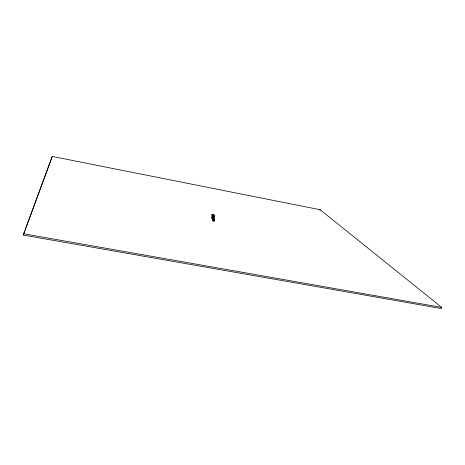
<?xml version="1.0" encoding="UTF-8"?>
<svg xmlns="http://www.w3.org/2000/svg" width="465" height="465" viewBox="0 0 465 465"><rect width="100%" height="100%" fill="white"/><g stroke="black" fill="none" stroke-linecap="round" stroke-linejoin="round"><path stroke-width="0.7" d="M212.912 218.905L212.389 219.538L212.947 218.998L213.296 220.218L214.086 219.916L212.964 219.201L212.412 219.765L212.987 219.306L214.057 219.806L213.482 220.375M214.057 220.131L213.04 219.573L212.546 220.114L213.011 219.41L214.121 220.021L214.499 220.765L213.278 220.189L213.046 220.852L212.819 220.631L213.865 218.713L212.854 218.126L212.912 218.806L213.947 219.311L213.365 220.276L213.917 219.678M213.888 219.463L211.767 217.585L212.912 218.701L212.325 219.224L212.929 218.876L212.86 218.283L213.883 218.87L212.761 220.619L213.046 220.852M23.25 235.063L52.254 156.438L320.17 209.727L441.75 307.417L441.39 308.562L23.25 235.063L24.506 231.68M212.203 218.364L212.854 218.126M52.254 156.438L25.005 230.326M213.894 215.958C209.529 223.549 216.475 214.946 212.883 214.97C212.546 215.26 212.046 215.225 212.127 214.714C212.772 214.214 215.173 217.196 212.865 214.94L212.11 214.679L212.865 214.475L214.423 215.498L212.336 218.504M213.883 218.998L212.197 218.463L214.365 215.481L212.865 214.475L214.423 215.498L212.278 218.492M212.86 217.992C211.127 218.44 213.72 217.568 213.854 218.544L212.755 220.59M213.766 218.399L212.836 217.794L213.842 218.37L212.778 220.648M212.842 217.876L212.15 217.899L212.836 217.794M212.15 214.842L212.877 214.65L212.116 214.691L214.348 215.452L212.424 218.643M212.836 217.696L212.139 217.701L213.83 218.19L212.586 220.352M212.743 217.771C213.685 220.259 213.011 217.079 211.767 217.585M212.831 217.422L213.824 217.998L213.313 219.125M212.831 217.312C210.418 216.911 215.847 218.416 212.848 217.254M212.127 217.126L212.848 217.05L212.139 217.155M213.947 215.87C213.97 215.539 210.796 215.394 212.894 215.126L214.016 215.684L212.162 215.033L212.894 215.016M319.961 210.488L320.17 209.727M212.976 218.567L213.865 216.097L212.156 215.574L213.883 216.126L212.918 218.562L212.232 218.695L212.889 218.463M213.813 217.376L212.831 216.806L213.813 217.376L213.109 218.98M212.156 215.801L212.883 215.725L212.156 215.743M212.86 215.975L212.15 215.934L213.842 216.469L213.022 218.724M213.813 217.149C210.854 215.737 215.719 217.085 213.086 218.881M212.854 216.19L213.83 216.678L213.092 218.678M212.86 216.37L212.133 216.376L212.848 216.423L212.842 215.946M212.964 218.724L213.772 216.492M212.941 218.643L213.859 216.283L212.865 215.702M212.999 218.643L213.842 216.254M213.057 218.782L213.801 216.882L213.115 218.782M213.912 215.987L212.639 219.085L213.929 215.841L212.865 215.156L213.981 215.766L212.644 219.009M213.795 217.12L213.144 218.881L213.743 217.62M212.621 219.056L213.859 215.865M213.168 218.98L213.795 217.347M212.987 220.84L213.249 220.108L214.435 220.672L213.697 220.823M212.586 218.998L213.964 215.737M213.266 218.916L213.795 217.568M213.999 215.655L212.557 218.87M213.226 219.021L213.819 217.8M213.29 219.021L213.801 217.771M212.575 218.893L214.063 215.516M213.993 219.928C213.069 219.672 213.668 221.648 214.499 220.765L213.237 220.079L212.924 220.776L213.824 218.347M213.249 219.125L213.824 217.998L212.813 217.481M212.488 218.829L214.255 215.475L212.854 214.563L212.127 214.714M213.278 219.23L213.761 218.213M212.453 218.771L214.132 215.493M214.388 220.602L213.191 219.986L212.854 220.712L213.214 220.061L214.499 220.765L213.749 220.91M212.831 218.021L213.854 218.544L212.679 220.555M212.47 218.724L214.255 215.475L212.871 214.592L212.15 214.906L212.894 214.743L214.057 215.615M213.865 218.713L213.139 219.904L214.365 220.555M213.883 218.87L213.133 219.84L214.319 220.48L213.609 220.677L214.22 220.282L212.993 219.375M212.348 218.602L214.289 215.446L212.871 214.545L212.127 214.743L212.877 214.679M212.633 220.486L213.139 219.864M212.633 220.387L213.109 219.782L214.26 220.369L213.627 220.706L214.301 220.451M213.249 220.108L213.999 219.567L212.929 218.969M214.22 220.282L213.098 219.713L212.586 220.253L213.057 219.596L214.196 220.218L213.633 220.608L214.069 219.887L212.987 219.306L212.377 219.614M214.022 220.032L213.034 219.503L212.546 220.114M213.028 219.439L212.505 219.974M213.487 220.48L214.144 220.096M212.429 219.794L213.005 219.335L214.086 219.916M213.505 220.509L214.162 220.125L213.028 219.503M213.609 220.677L214.278 220.398L213.121 219.794M212.36 219.381L212.947 219.062L213.999 219.567M213.714 220.852L214.278 220.631M213.237 218.765L212.261 218.98M212.226 218.544L212.877 218.312M212.185 218.335L212.871 218.155M212.15 214.906L212.877 214.795L214.103 215.562M212.145 217.527L212.848 217.451M212.162 215.289L212.877 215.225M212.877 215.312L212.156 215.173M212.18 215.51L212.871 215.371M214.074 220.201L213.673 220.666M212.831 216.806L212.121 216.847L212.848 216.83M212.127 216.673L212.836 216.58M212.145 216.702L212.836 216.661M212.854 216.109L212.145 216.202L212.871 216.138M214.26 220.602L213.208 220.015M23.488 233.744L441.75 307.417M211.738 217.696L212.714 217.882M212.488 218.753L214.307 215.475L212.86 214.603L214.202 215.493M212.656 219.114L212.261 218.463M213.063 219.666L214.092 220.23M214.028 219.689L212.947 219.085L212.389 219.538M212.9 218.713L213.947 219.311M212.883 218.579L213.923 219.172M213.842 219.189L212.877 218.637L212.273 218.893M212.842 218.184L213.772 218.707M212.836 216.161L213.761 216.702M212.848 217.05L213.813 217.597M214.348 215.516L212.854 214.534L212.139 214.766L212.865 214.505M213.731 216.911L212.848 216.423M214.005 220.003L214.365 220.759M213.359 220.172L213.801 220.997"/></g></svg>
